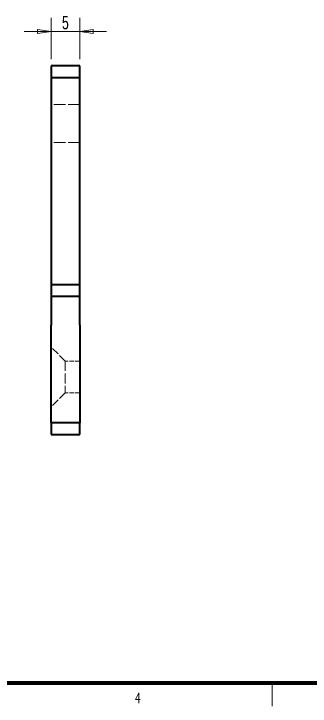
# Model space of a CAD drawing. Header units: millimetres. Extents: x 0 to 280, y 0 to 198.
# Drawn here: x 141.8 to 193.3, y 0 to 120.2 of the extents above; entities that cross this region are included whole.
import ezdxf
from ezdxf.enums import TextEntityAlignment as Align

# ---------------------------------------------------------------- set-up
doc = ezdxf.new("R2010")
doc.units = ezdxf.units.MM
doc.header["$LTSCALE"] = 0.666667
doc.linetypes.add('DASHED', pattern=[0.2068, 0.1655, -0.0413])
doc.layers.get('0').update_dxf_attribs({"color": 8, "lineweight": 9, "true_color": 0x808080})
doc.layers.get('Defpoints').update_dxf_attribs({"lineweight": 9})
doc.layers.add('1.외형선', color=7, linetype='Continuous', lineweight=35)
doc.layers.add('2', color=2, linetype='DASHED', lineweight=20, true_color=0xffff00)
doc.layers.add('S-DIM', color=8, linetype='Continuous', lineweight=9, true_color=0x808080)
doc.styles.add('HAS_치수문자', font='Gulim.ttf', dxfattribs={"width": 0.7})
doc.styles.add('텍스트 스타일493', font='ROMANS.shx', dxfattribs={"width": 0.7})
doc.dimstyles.new('HAS_일반 치수', dxfattribs={"dimscale": 0.666667, "dimtxt": 3.5, "dimasz": 3.5, "dimexe": 3.5, "dimexo": 1.8, "dimgap": 0.5, "dimtad": 1, "dimdsep": 46, "dimtxsty": 'HAS_치수문자', "dimblk": 'Filled-3', "dimcen": 0.09, "dimdle": 9, "dimclrd": 256, "dimclre": 256, "dimclrt": 256, "dimazin": 2, "dimtfac": 0.5, "dimtdec": 3, "dimtmove": 0, "dimatfit": 3, "dimldrblk": 'Filled-3', "dimfxl": 1, "dimtolj": 1, "dimlwd": 5, "dimlwe": 5, "dimarcsym": 0})

# ---------------------------------------------------------------- blocks, each defined once
blk = doc.blocks.new('경계 HAS-A3 경계라인')
at = {"lineweight": 100}
blk.add_line((410, 5.95), (10, 5.95), dxfattribs=at)
blk.add_line((280, 5.95), (280, -0.02))
at = {"style": '텍스트 스타일493', "width": 0.7}
blk.add_text('4', height=2.7, dxfattribs=at).set_placement((245, 2.12), align=Align.MIDDLE_CENTER)
blk = doc.blocks.new('Filled-3')
at = {"color": 0}
for p, q in [((0, 0), (-1, 0.143)), ((-1, 0.143), (-1, -0.143)), ((-1, 0), (0, 0)), ((-1, -0.143), (0, 0))]:
    blk.add_line(p, q, dxfattribs=at)
at = {"color": 0, "flags": 128}
blk.add_lwpolyline([(-1, -0.143), (0, 0), (-1, 0.143), (-1, -0.143)], dxfattribs=at)
at = {"color": 0}
blk.add_solid([(-1, -0.143), (0, 0), (-1, 0.143), (-1, -0.143)], dxfattribs=at)
blk = doc.blocks.new('*D38')
at = {"layer": 'Defpoints', "color": 0, "linetype": 'Continuous', "transparency": 16777216}
for p in [(148.25, 117.18), (148.25, 111.18), (153.25, 111.18)]:
    blk.add_point(p, dxfattribs=at)
at = {"layer": 'S-DIM', "linetype": 'Continuous', "lineweight": 5, "transparency": 16777216}
for p, q in [((148.25, 112.38), (148.25, 119.52)), ((153.25, 112.38), (153.25, 119.52)), ((145.92, 117.18), (143.58, 117.18)), ((153.25, 117.18), (148.25, 117.18)), ((155.58, 117.18), (157.92, 117.18))]:
    blk.add_line(p, q, dxfattribs=at)
at = {"layer": 'S-DIM', "linetype": 'Continuous', "lineweight": 5, "transparency": 16777216, "xscale": 2.333333333333333, "yscale": 2.333333333333333, "zscale": 2.333333333333333}
blk.add_blockref('Filled-3', (148.25, 117.18), dxfattribs=at)
at = {"layer": 'S-DIM', "linetype": 'Continuous', "lineweight": 5, "transparency": 16777216, "xscale": 2.333333333333333, "yscale": 2.333333333333333, "zscale": 2.333333333333333, "rotation": 180}
blk.add_blockref('Filled-3', (153.25, 117.18), dxfattribs=at)
at = {"layer": 'S-DIM', "linetype": 'Continuous', "lineweight": 9, "transparency": 16777216, "insert": (150.75, 118.71), "char_height": 2.333, "attachment_point": 5, "style": 'HAS_치수문자'}
blk.add_mtext('\\A1;5', dxfattribs=at)

msp = doc.modelspace()

# ---------------------------------------------------------------- linework, layer by layer
at = {"layer": '1.외형선'}
for p, q in [((148.249, 111.182), (148.249, 109.182)), ((153.249, 111.182), (148.249, 111.182)), ((153.249, 109.182), (153.249, 111.182)), ((148.249, 109.182), (153.249, 109.182)), ((148.249, 109.182), (148.249, 73.182)), ((153.249, 73.182), (153.249, 109.182)), ((153.249, 73.182), (148.249, 73.182)), ((148.249, 73.182), (148.249, 71.182)), ((153.249, 71.182), (153.249, 73.182)), ((148.249, 71.182), (153.249, 71.182)), ((148.249, 71.182), (148.249, 66.182)), ((153.249, 66.182), (153.249, 71.182)), ((148.249, 49.182), (148.249, 66.182)), ((153.249, 66.182), (153.249, 49.182)), ((148.249, 49.182), (148.249, 47.182)), ((153.249, 49.182), (148.249, 49.182)), ((153.249, 47.182), (153.249, 49.182)), ((148.249, 47.182), (153.249, 47.182))]:
    msp.add_line(p, q, dxfattribs=at)
at = {"layer": '2', "ltscale": 18.133463}
for p, q in [((153.249, 104.482), (148.249, 104.482)), ((153.249, 97.882), (148.249, 97.882))]:
    msp.add_line(p, q, dxfattribs=at)
at = {"layer": '2', "ltscale": 12.565848}
for p, q in [((150.699, 59.932), (148.249, 62.382)), ((150.699, 54.432), (148.249, 51.982))]:
    msp.add_line(p, q, dxfattribs=at)
at = {"layer": '2', "ltscale": 15.666186}
msp.add_line((150.699, 59.932), (150.699, 54.432), dxfattribs=at)
at = {"layer": '2', "ltscale": 7.281842}
for p, q in [((153.249, 59.932), (150.699, 59.932)), ((153.249, 54.432), (150.699, 54.432))]:
    msp.add_line(p, q, dxfattribs=at)

# ---------------------------------------------------------------- block references
at = {"xscale": 0.6666666666666666, "yscale": 0.6666666666666666, "zscale": 0.6666666666666666}
msp.add_blockref('경계 HAS-A3 경계라인', (0, 0), dxfattribs=at)

# ---------------------------------------------------------------- dimensions: what is measured, and where the dimension line sits
at = {"layer": 'S-DIM', "linetype": 'Continuous', "lineweight": 9}
dim = msp.add_linear_dim(base=(148.249, 117.182), p1=(153.249, 111.182), p2=(148.249, 111.182), angle=180, dimstyle='HAS_일반 치수', override={"dimgap": 0.5, "dimdec": 2, "dimtol": 0, "dimlim": 0, "dimtp": 0, "dimtm": 0, "dimtdec": 3, "dimtofl": 1, "dimatfit": 1}, dxfattribs=at)
dim.commit()
dim.dimension.update_dxf_attribs({"geometry": '*D38', "text_midpoint": (150.749, 117.182), "dimtype": 160})

doc.saveas('drawing.dxf')
